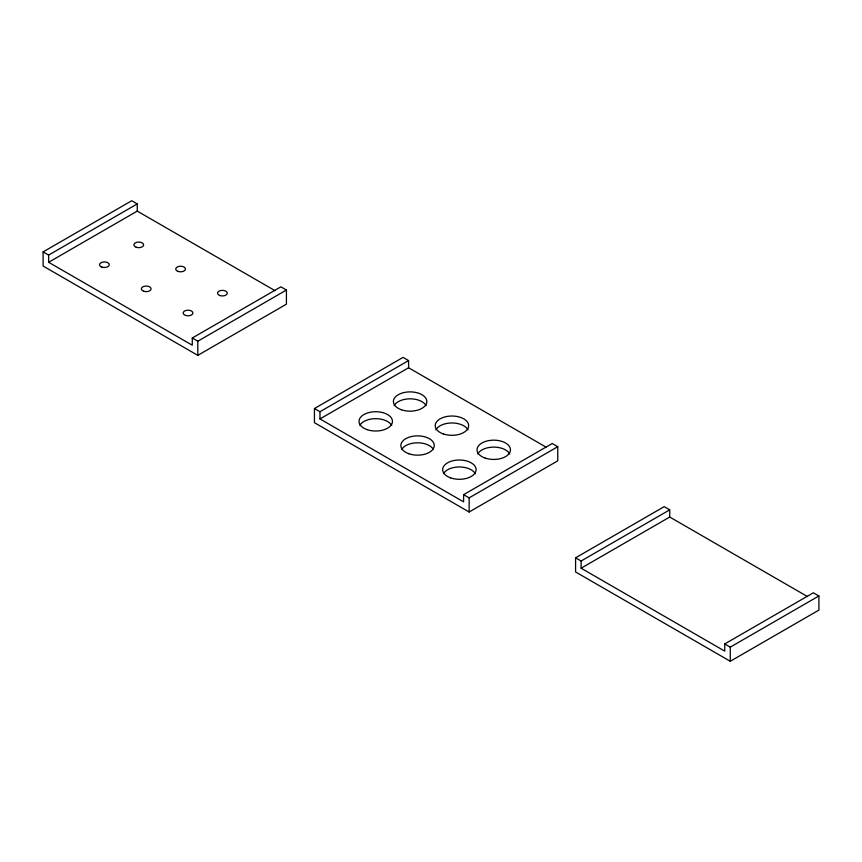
<?xml version="1.0" encoding="UTF-8"?>
<svg xmlns="http://www.w3.org/2000/svg" width="862" height="862" viewBox="0 0 862 862"><rect width="100%" height="100%" fill="white"/><g stroke="black" fill="none" stroke-linecap="round" stroke-linejoin="round"><path stroke-width="1.29" d="M137.252 203.917L48.628 255.087L48.628 262.285L192.269 345.209L192.269 338.012L280.893 286.852L286.421 290.041L286.421 304.178L197.797 355.349L43.1 266.035L43.1 251.898L131.724 200.727L137.252 203.917L137.252 211.115L275.097 290.699M48.628 262.285L137.252 211.115M192.269 338.012L197.797 341.212L286.421 290.041M408.588 360.575L319.964 411.734L319.964 418.932L463.605 501.867L463.605 494.669L552.23 443.499L557.757 446.699L557.757 460.836L469.133 512.006L314.436 422.692L314.436 408.545L403.06 357.385L408.588 360.575L408.588 367.762L546.433 447.356M319.964 418.932L408.588 367.762M463.605 494.669L469.133 497.859L557.757 446.699M669.731 509.841L581.107 561.011L581.107 568.209L724.748 651.133L724.748 643.936L813.372 592.776L818.9 595.965L818.9 610.102L730.276 661.273L575.579 571.959L575.579 557.822L664.203 506.651L669.731 509.841L669.731 517.038L807.575 596.623M581.107 568.209L669.731 517.038M724.748 643.936L730.276 647.136L818.9 595.965M575.579 557.822L581.107 561.011M43.1 251.898L48.628 255.087M314.436 408.545L319.964 411.734M730.276 647.136L730.276 661.273M469.133 497.859L469.133 512.006M197.797 341.212L197.797 355.349M401.692 449.436A16.712 9.644 0 0 1 417.564 442.809A16.712 9.644 0 0 1 433.435 449.436M359.885 425.289A16.712 9.644 0 0 1 375.951 418.673A16.712 9.644 0 0 1 391.747 425.516M394.139 405.668A16.712 9.644 0 0 1 410.129 398.826A16.712 9.644 0 0 1 426.119 405.668M435.946 429.815A16.712 9.644 0 0 1 451.936 422.962A16.712 9.644 0 0 1 467.937 429.815M477.763 453.951A16.712 9.644 0 0 1 493.754 447.109A16.712 9.644 0 0 1 509.744 453.951M443.51 473.572A16.712 9.644 0 0 1 459.586 466.956A16.712 9.644 0 0 1 475.371 473.798M485.047 458.045A16.712 9.644 0 0 0 510.455 450.05A16.712 9.644 0 0 0 485.759 441.333A16.712 9.644 0 0 0 485.047 458.045M450.675 477.893A16.712 9.644 0 0 0 476.083 469.887A16.712 9.644 0 0 0 451.376 461.181A16.712 9.644 0 0 0 450.675 477.893M443.23 433.898A16.712 9.644 0 0 0 468.648 425.903A16.712 9.644 0 0 0 443.941 417.197A16.712 9.644 0 0 0 443.23 433.898M408.857 453.746A16.712 9.644 0 0 0 434.276 445.751A16.712 9.644 0 0 0 409.569 437.045A16.712 9.644 0 0 0 408.857 453.746M401.423 409.762A16.712 9.644 0 0 0 426.83 401.767A16.712 9.644 0 0 0 402.134 393.05A16.712 9.644 0 0 0 401.423 409.762M367.04 429.61A16.712 9.644 0 0 0 392.458 421.615A16.712 9.644 0 0 0 367.751 412.898A16.712 9.644 0 0 0 367.04 429.61M219.885 295.547A4.86 2.801 0 0 0 227.277 293.22A4.86 2.801 0 0 0 220.09 290.688A4.86 2.801 0 0 0 219.885 295.547M185.61 315.427A4.86 2.801 0 0 0 192.905 313.003A4.86 2.801 0 0 0 185.61 310.568A4.86 2.801 0 0 0 185.61 315.427M178.057 271.411A4.86 2.801 0 0 0 185.459 269.084A4.86 2.801 0 0 0 178.272 266.552A4.86 2.801 0 0 0 178.057 271.411M143.685 291.248A4.86 2.801 0 0 0 151.087 288.921A4.86 2.801 0 0 0 143.9 286.389A4.86 2.801 0 0 0 143.685 291.248M101.867 267.101A4.86 2.801 0 0 0 109.258 264.785A4.86 2.801 0 0 0 102.072 262.242A4.86 2.801 0 0 0 101.867 267.101M136.239 247.265A4.86 2.801 0 0 0 143.631 244.937A4.86 2.801 0 0 0 136.444 242.405A4.86 2.801 0 0 0 136.239 247.265"/></g></svg>
